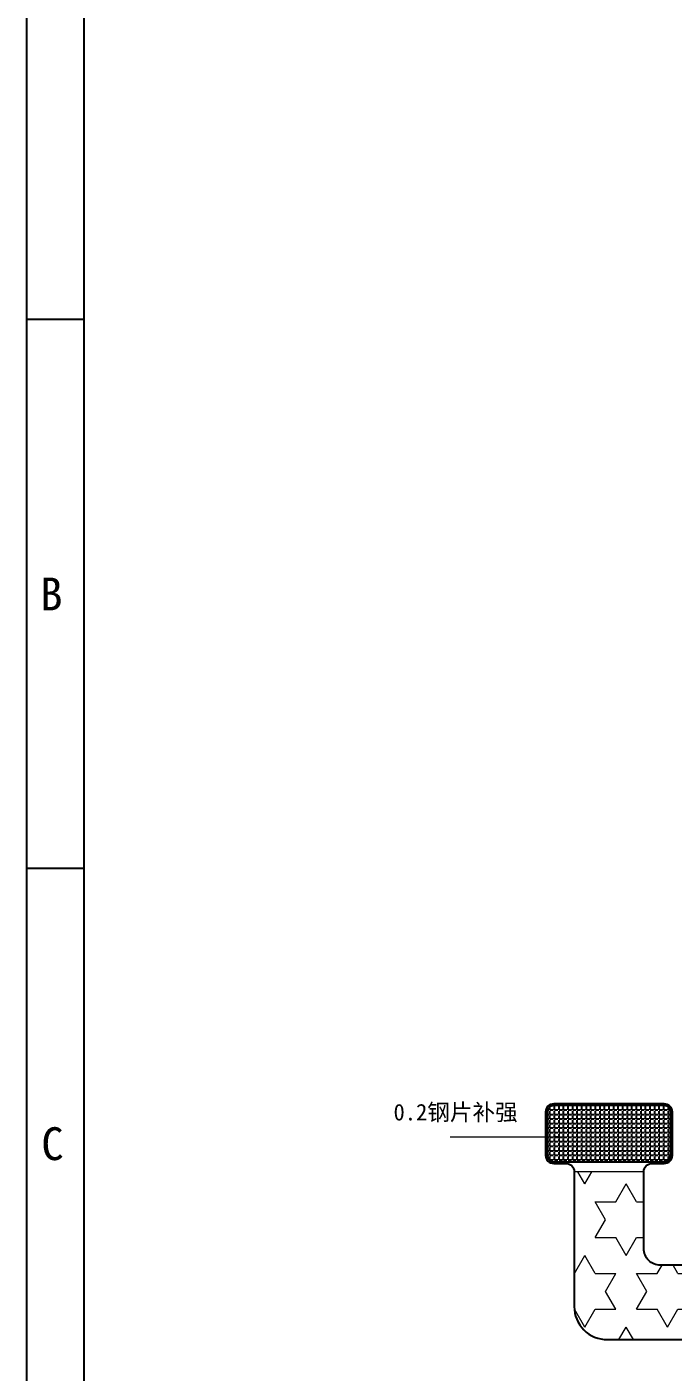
# Model space of a CAD drawing. Header units: inches. Extents: x 1765 to 5217, y -1519 to 441.
# Drawn here: x 3973.3 to 4012.3, y -1327.5 to -1246.2 of the extents above; entities that cross this region are included whole.
import ezdxf

# ---------------------------------------------------------------- set-up
doc = ezdxf.new("R2010")
doc.units = ezdxf.units.IN
doc.header["$MEASUREMENT"] = 0
doc.layers.add('DIM', color=3, linetype='Continuous', lineweight=15)
doc.layers.add('EMI', color=5, linetype='Continuous', lineweight=5)
doc.layers.add('FPC', color=7, linetype='Continuous')
doc.styles.add('Arial', font='')
doc.styles.add('TITLE', font='arial.ttf')
doc.styles.add('宋体', font='')
doc.styles.get('Arial').set_extended_font_data('SimSun')
doc.styles.get('宋体').set_extended_font_data('SimSun')
doc.dimstyles.new('ISO-25$7', dxfattribs={"dimscale": 0.5, "dimtxt": 2.5, "dimasz": 2, "dimexe": 1.25, "dimexo": 0.625, "dimtad": 0, "dimdsep": 46, "dimtxsty": 'TITLE', "dimcen": 2.5, "dimclrd": 7, "dimclre": 256, "dimclrt": 7, "dimadec": 0, "dimazin": 0, "dimtfac": 1, "dimtmove": 0, "dimatfit": 0, "dimfxl": 0, "dimlwd": 9, "dimlwe": 9, "dimarcsym": 0})

msp = doc.modelspace()

# ---------------------------------------------------------------- hatches: boundary and pattern name
h = msp.add_hatch()
h.set_pattern_fill('ANGLE', color=256, style=0)
h.set_pattern_definition([(0, (2058.95778, -1584.41757), (0, 0.275), [0.2, -0.075]), (90, (2058.95778, -1584.41757), (-0.275, 2e-17), [0.2, -0.075])])
h.paths.add_polyline_path([(4005.094, -1311.36, 0.414214), (4004.694, -1311.76), (4004.694, -1314.36, 0.414214), (4005.094, -1314.76), (4011.754, -1314.76, 0.414214), (4012.154, -1314.36), (4012.154, -1311.76, 0.414214), (4011.754, -1311.36)])
at = {"layer": 'EMI'}
h = msp.add_hatch(dxfattribs=at)
h.set_pattern_fill('STARS', color=256, scale=10, style=0)
h.set_pattern_definition([(0, (380.085, 330.4319), (0, 2.1650635), [1.25, -1.25]), (60, (380.085, 330.4319), (-1.875, 1.0825318), [1.25, -1.25]), (120, (380.71, 331.5144), (-1.875, -1.0825318), [1.25, -1.25])])
edge = h.paths.add_edge_path()
edge.add_line((4006.324, -1315.36), (4006.324, -1323.509))
edge.add_arc((4008.328, -1323.507), 2.004, 180.0494, 272.74497)
edge.add_line((4008.424, -1325.509), (4015.454, -1325.509))
edge.add_arc((4015.454, -1322.509), 3, 270, 360)
edge.add_line((4018.454, -1322.509), (4018.454, -1312.66))
edge.add_arc((4020.454, -1312.66), 2, 90, 180, ccw=False)
edge.add_line((4020.454, -1310.66), (4030.106, -1310.66))
edge.add_arc((4030.106, -1311.66), 1, 0, 90, ccw=False)
edge.add_line((4031.106, -1311.66), (4031.106, -1314.46))
edge.add_arc((4032.106, -1314.46), 1, 180, 269.97137)
edge.add_arc((4032.105, -1316.46), 1, 0, 89.97137, ccw=False)
edge.add_line((4033.105, -1316.46), (4033.105, -1317.867))
edge.add_line((4033.105, -1317.867), (4038.105, -1317.867))
edge.add_arc((4038.105, -1318.867), 1, 0, 90, ccw=False)
edge.add_line((4039.105, -1318.867), (4039.105, -1322.867))
edge.add_line((4039.105, -1322.867), (4043.705, -1322.867))
edge.add_line((4043.705, -1322.867), (4043.705, -1314.869))
edge.add_line((4043.705, -1314.869), (4051.155, -1314.869))
edge.add_line((4051.155, -1314.869), (4051.155, -1310.16))
edge.add_line((4051.155, -1310.16), (4033.105, -1310.16))
edge.add_line((4033.105, -1310.16), (4033.105, -1306.46))
edge.add_line((4033.105, -1306.46), (4016.254, -1306.46))
edge.add_arc((4016.254, -1308.46), 2, 90, 180)
edge.add_line((4014.254, -1308.46), (4014.254, -1320.009))
edge.add_arc((4013.254, -1320.009), 1, -90, 0, ccw=False)
edge.add_line((4013.254, -1321.009), (4011.424, -1321.009))
edge.add_arc((4011.534, -1320.005), 1.01, 180.24178, 263.73264, ccw=False)
edge.add_line((4010.524, -1320.009), (4010.524, -1315.36))
edge.add_line((4010.524, -1315.36), (4006.324, -1315.36))

# ---------------------------------------------------------------- linework, layer by layer
for p, q in [((3973.283, -1396.611), (3973.283, -1200.652)), ((3976.747, -1393.147), (3976.747, -1204.115)), ((3976.747, -1263.844), (3973.283, -1263.844)), ((3976.747, -1297.035), (3973.283, -1297.035))]:
    msp.add_line(p, q)
msp.add_lwpolyline([(4004.694, -1311.76), (4004.694, -1314.36, 0.414214), (4005.094, -1314.76), (4011.754, -1314.76, 0.414214), (4012.154, -1314.36), (4012.154, -1311.76, 0.414214), (4011.754, -1311.36), (4005.094, -1311.36, 0.414214)], format="xyb", close=True)
for points in [[(4006.324, -1315.36), (4006.324, -1323.509, 0.428061), (4008.424, -1325.509), (4015.454, -1325.509, 0.414214)], [(4013.254, -1321.009), (4011.424, -1321.009, -0.381317), (4010.524, -1320.009), (4010.524, -1315.36), (4006.324, -1315.36)]]:
    msp.add_lwpolyline(points, format="xyb", dxfattribs=at)
at = {"layer": 'FPC', "color": 2, "lineweight": -3}
msp.add_lwpolyline([(4013.254, -1321.009), (4011.524, -1321.009, -0.414214), (4010.524, -1320.009), (4010.524, -1315.36, -0.414214), (4011.024, -1314.86), (4011.754, -1314.86, 0.414214), (4012.254, -1314.36), (4012.254, -1311.76, 0.414214), (4011.754, -1311.26), (4005.094, -1311.26, 0.414214), (4004.594, -1311.76), (4004.594, -1314.36, 0.414214), (4005.094, -1314.86), (4005.824, -1314.86, -0.414214), (4006.324, -1315.36), (4006.324, -1323.509, 0.414214), (4008.324, -1325.509), (4015.454, -1325.509, 0.414214)], format="xyb", dxfattribs=at)

# ---------------------------------------------------------------- texts
at = {"style": 'Arial'}
for s, p in [('B', (3974.084, -1281.431)), ('C', (3974.149, -1314.657))]:
    msp.add_text(s, height=1.984, dxfattribs=at).set_placement(p)
at = {"layer": 'DIM', "insert": (3995.415, -1311.26), "char_height": 1, "width": 9.6782, "attachment_point": 1, "style": '宋体'}
msp.add_mtext('0.2钢片补强', dxfattribs=at)

# ---------------------------------------------------------------- leaders
at = {"layer": 'DIM'}
msp.add_leader([(4005.679, -1313.267), (3998.831, -1313.267)], dimstyle='ISO-25$7', override={"dimtxt": 1, "dimasz": 1, "dimgap": 0.625, "dimtad": 0, "dimclrd": 256, "dimclrt": 256}, dxfattribs=at)

doc.saveas('drawing.dxf')
